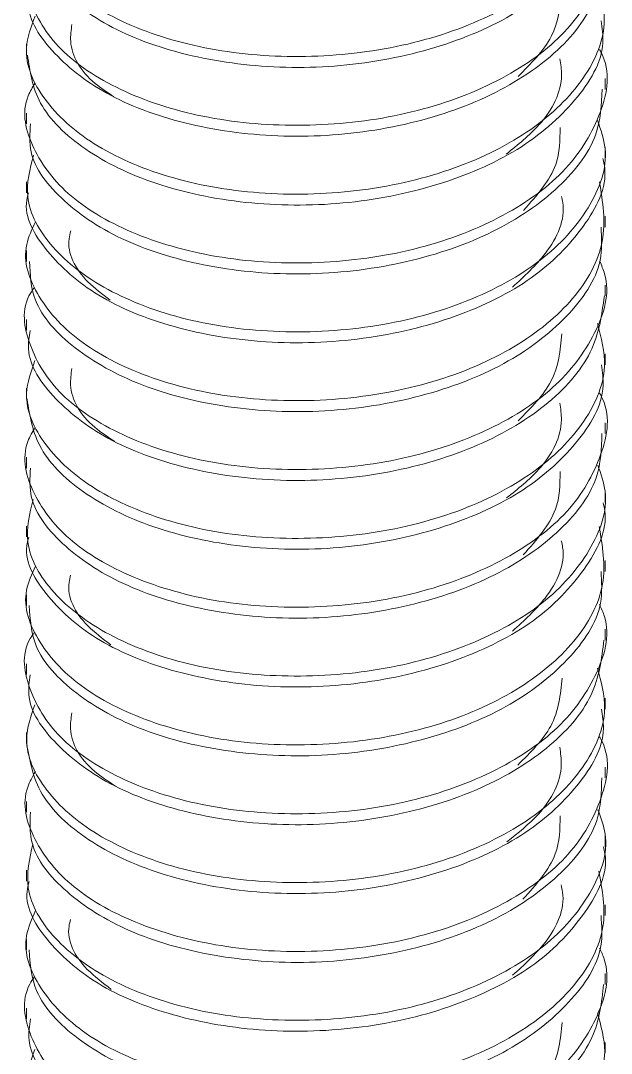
# Model space of a CAD drawing. Extents: x -976302 to -776254, y 5665 to 231437.
# Drawn here: x -788563.9 to -788502.2, y 78785.1 to 78893 of the extents above; entities that cross this region are included whole.
import ezdxf

# ---------------------------------------------------------------- set-up
doc = ezdxf.new("R2010")
doc.units = 0
doc.header["$LTSCALE"] = 1000
doc.header["$MEASUREMENT"] = 0

msp = doc.modelspace()

# ---------------------------------------------------------------- linework, layer by layer
at = {"linetype": 'Continuous', "lineweight": 15}
for p, q in [((-788563.25, 78890.54), (-788563.25, 78889.39)), ((-788563.25, 78890.54), (-788563.25, 78889.39)), ((-788502.86, 78885.8), (-788502.86, 78886.94)), ((-788502.86, 78885.8), (-788502.86, 78886.94)), ((-788563.25, 78883.34), (-788563.25, 78882.21)), ((-788563.25, 78883.34), (-788563.25, 78882.21)), ((-788502.86, 78878.61), (-788502.86, 78879.75)), ((-788502.86, 78878.61), (-788502.86, 78879.75)), ((-788563.25, 78876.15), (-788563.25, 78875.01)), ((-788563.25, 78876.15), (-788563.25, 78875.01)), ((-788502.86, 78871.42), (-788502.86, 78872.56)), ((-788502.86, 78871.42), (-788502.86, 78872.56)), ((-788563.25, 78868.97), (-788563.25, 78867.82)), ((-788563.25, 78868.97), (-788563.25, 78867.82)), ((-788502.86, 78864.23), (-788502.86, 78865.37)), ((-788502.86, 78864.23), (-788502.86, 78865.37)), ((-788563.25, 78861.77), (-788563.25, 78860.64)), ((-788563.25, 78861.77), (-788563.25, 78860.64)), ((-788502.86, 78857.04), (-788502.86, 78858.18)), ((-788502.86, 78857.04), (-788502.86, 78858.18)), ((-788563.25, 78854.59), (-788563.25, 78853.44)), ((-788563.25, 78854.59), (-788563.25, 78853.44)), ((-788502.86, 78849.85), (-788502.86, 78850.99)), ((-788502.86, 78849.85), (-788502.86, 78850.99)), ((-788563.25, 78847.39), (-788563.25, 78846.25)), ((-788563.25, 78847.39), (-788563.25, 78846.25)), ((-788502.86, 78842.65), (-788502.86, 78843.8)), ((-788502.86, 78842.65), (-788502.86, 78843.8)), ((-788563.25, 78840.2), (-788563.25, 78839.06)), ((-788563.25, 78840.2), (-788563.25, 78839.06)), ((-788502.86, 78835.47), (-788502.86, 78836.6)), ((-788502.86, 78835.47), (-788502.86, 78836.6)), ((-788563.25, 78833.01), (-788563.25, 78831.87)), ((-788563.25, 78833.01), (-788563.25, 78831.87)), ((-788502.86, 78828.27), (-788502.86, 78829.42)), ((-788502.86, 78828.27), (-788502.86, 78829.42)), ((-788563.25, 78825.82), (-788563.25, 78824.68)), ((-788563.25, 78825.82), (-788563.25, 78824.68)), ((-788502.86, 78821.09), (-788502.86, 78822.22)), ((-788502.86, 78821.09), (-788502.86, 78822.22)), ((-788563.25, 78818.63), (-788563.25, 78817.48)), ((-788563.25, 78818.63), (-788563.25, 78817.48)), ((-788502.86, 78813.89), (-788502.86, 78815.03)), ((-788502.86, 78813.89), (-788502.86, 78815.03)), ((-788563.25, 78811.44), (-788563.25, 78810.3)), ((-788563.25, 78811.44), (-788563.25, 78810.3)), ((-788502.86, 78806.7), (-788502.86, 78807.85)), ((-788502.86, 78806.7), (-788502.86, 78807.85)), ((-788563.25, 78804.25), (-788563.25, 78803.11)), ((-788563.25, 78804.25), (-788563.25, 78803.11)), ((-788502.86, 78799.51), (-788502.86, 78800.65)), ((-788502.86, 78799.51), (-788502.86, 78800.65)), ((-788563.25, 78797.06), (-788563.25, 78795.92)), ((-788563.25, 78797.06), (-788563.25, 78795.92)), ((-788502.86, 78792.32), (-788502.86, 78793.46)), ((-788502.86, 78792.32), (-788502.86, 78793.46)), ((-788563.25, 78789.86), (-788563.25, 78788.73)), ((-788563.25, 78789.86), (-788563.25, 78788.73)), ((-788502.86, 78785.13), (-788502.86, 78786.27)), ((-788502.86, 78785.13), (-788502.86, 78786.27))]:
    msp.add_line(p, q, dxfattribs=at)
for points, knots in [([(-788562.29, 78907.95), (-788562.66, 78907.21), (-788563.91, 78904.7), (-788562.42, 78900.14), (-788557.99, 78895.21), (-788550.56, 78891.42), (-788541.19, 78889.26), (-788530.9, 78889.09), (-788520.84, 78890.85), (-788512.2, 78894.53), (-788505.8, 78899.63), (-788502.88, 78905.65), (-788502.22, 78910.05), (-788503.42, 78912.03), (-788503.43, 78912.05)], [0, 0, 0, 0, 0.040587, 0.136431, 0.232251, 0.328087, 0.423909, 0.519727, 0.615564, 0.711384, 0.807233, 0.903049, 0.99888, 1, 1, 1, 1]), ([(-788562.29, 78907.95), (-788562.66, 78907.21), (-788563.91, 78904.7), (-788562.42, 78900.14), (-788557.99, 78895.21), (-788550.56, 78891.42), (-788541.19, 78889.26), (-788530.9, 78889.09), (-788520.84, 78890.85), (-788512.2, 78894.53), (-788505.8, 78899.63), (-788502.88, 78905.65), (-788502.22, 78910.05), (-788503.42, 78912.03), (-788503.43, 78912.05)], [0, 0, 0, 0, 0.040587, 0.136431, 0.232251, 0.328087, 0.423909, 0.519727, 0.615564, 0.711384, 0.807233, 0.903049, 0.99888, 1, 1, 1, 1]), ([(-788503.28, 78907.38), (-788503.23, 78906.16), (-788503.09, 78902.84), (-788506.68, 78897.72), (-788513.25, 78892.75), (-788522.21, 78889.39), (-788532.35, 78887.82), (-788542.58, 78888.35), (-788551.76, 78890.71), (-788558.71, 78894.71), (-788562.79, 78899.32), (-788562.87, 78902.47), (-788562.9, 78903.79)], [0, 0, 0, 0, 0.062822, 0.170299, 0.277776, 0.385265, 0.492734, 0.600235, 0.707708, 0.815202, 0.922675, 1, 1, 1, 1]), ([(-788503.28, 78907.38), (-788503.23, 78906.16), (-788503.09, 78902.84), (-788506.68, 78897.72), (-788513.25, 78892.75), (-788522.21, 78889.39), (-788532.35, 78887.82), (-788542.58, 78888.35), (-788551.76, 78890.71), (-788558.71, 78894.71), (-788562.79, 78899.32), (-788562.87, 78902.47), (-788562.9, 78903.79)], [0, 0, 0, 0, 0.062822, 0.170299, 0.277776, 0.385265, 0.492734, 0.600235, 0.707708, 0.815202, 0.922675, 1, 1, 1, 1]), ([(-788562.52, 78901), (-788562.6, 78900.89), (-788563.87, 78899.07), (-788563.23, 78895.1), (-788560.2, 78889.86), (-788553.76, 78885.56), (-788545.07, 78882.69), (-788535, 78881.74), (-788524.71, 78882.72), (-788515.38, 78885.69), (-788507.98, 78890.29), (-788503.68, 78896), (-788502.19, 78900.81), (-788503.24, 78903.31), (-788503.44, 78903.79)], [0, 0, 0, 0, 0.006608, 0.103627, 0.200645, 0.297657, 0.394688, 0.491696, 0.58873, 0.685741, 0.782765, 0.879779, 0.976788, 1, 1, 1, 1]), ([(-788562.52, 78901), (-788562.6, 78900.89), (-788563.87, 78899.07), (-788563.23, 78895.1), (-788560.2, 78889.86), (-788553.76, 78885.56), (-788545.07, 78882.69), (-788535, 78881.74), (-788524.71, 78882.72), (-788515.38, 78885.69), (-788507.98, 78890.29), (-788503.68, 78896), (-788502.19, 78900.81), (-788503.24, 78903.31), (-788503.44, 78903.79)], [0, 0, 0, 0, 0.006608, 0.103627, 0.200645, 0.297657, 0.394688, 0.491696, 0.58873, 0.685741, 0.782765, 0.879779, 0.976788, 1, 1, 1, 1]), ([(-788502.9, 78900.18), (-788503.2, 78898.14), (-788503.82, 78894.02), (-788508.94, 78888.4), (-788516.57, 78884.03), (-788526.13, 78881.35), (-788536.45, 78880.59), (-788546.38, 78881.89), (-788554.87, 78884.91), (-788560.65, 78889.44), (-788563.41, 78893.57), (-788562.98, 78895.99), (-788562.87, 78896.58)], [0, 0, 0, 0, 0.105245, 0.212739, 0.320257, 0.427749, 0.535245, 0.642752, 0.750246, 0.85777, 0.96526, 1, 1, 1, 1]), ([(-788502.9, 78900.18), (-788503.2, 78898.14), (-788503.82, 78894.02), (-788508.94, 78888.4), (-788516.57, 78884.03), (-788526.13, 78881.35), (-788536.45, 78880.59), (-788546.38, 78881.89), (-788554.87, 78884.91), (-788560.65, 78889.44), (-788563.41, 78893.57), (-788562.98, 78895.99), (-788562.87, 78896.58)], [0, 0, 0, 0, 0.105245, 0.212739, 0.320257, 0.427749, 0.535245, 0.642752, 0.750246, 0.85777, 0.96526, 1, 1, 1, 1]), ([(-788562.34, 78893.45), (-788562.76, 78892.36), (-788563.85, 78889.47), (-788561.75, 78884.64), (-788556.64, 78879.93), (-788548.72, 78876.42), (-788539.06, 78874.68), (-788528.72, 78874.91), (-788518.88, 78877.1), (-788510.61, 78881.13), (-788504.98, 78886.44), (-788502.35, 78892.17), (-788503.26, 78895.8), (-788503.64, 78897.36)], [0, 0, 0, 0, 0.058813, 0.155307, 0.251779, 0.348276, 0.444744, 0.54122, 0.637701, 0.734173, 0.830667, 0.927135, 1, 1, 1, 1]), ([(-788562.34, 78893.45), (-788562.76, 78892.36), (-788563.85, 78889.47), (-788561.75, 78884.64), (-788556.64, 78879.93), (-788548.72, 78876.42), (-788539.06, 78874.68), (-788528.72, 78874.91), (-788518.88, 78877.1), (-788510.61, 78881.13), (-788504.98, 78886.44), (-788502.35, 78892.17), (-788503.26, 78895.8), (-788503.64, 78897.36)], [0, 0, 0, 0, 0.058813, 0.155307, 0.251779, 0.348276, 0.444744, 0.54122, 0.637701, 0.734173, 0.830667, 0.927135, 1, 1, 1, 1]), ([(-788507.38, 78896.22), (-788507.53, 78894.55), (-788507.82, 78891.28), (-788510.6, 78888.5), (-788511.95, 78887.14)], [0, 0, 0, 0, 0.512782, 1, 1, 1, 1]), ([(-788507.38, 78896.22), (-788507.53, 78894.55), (-788507.82, 78891.28), (-788510.6, 78888.5), (-788511.95, 78887.14)], [0, 0, 0, 0, 0.512782, 1, 1, 1, 1]), ([(-788503.26, 78892.98), (-788503.16, 78892.21), (-788502.77, 78889.34), (-788505.67, 78884.53), (-788511.61, 78879.29), (-788520.19, 78875.57), (-788530.17, 78873.6), (-788540.48, 78873.69), (-788549.97, 78875.69), (-788557.48, 78879.36), (-788562.39, 78884.17), (-788562.89, 78887.7), (-788563.14, 78889.4)], [0, 0, 0, 0, 0.040085, 0.147584, 0.255072, 0.362586, 0.47007, 0.57758, 0.685068, 0.792565, 0.900061, 1, 1, 1, 1]), ([(-788503.26, 78892.98), (-788503.16, 78892.21), (-788502.77, 78889.34), (-788505.67, 78884.53), (-788511.61, 78879.29), (-788520.19, 78875.57), (-788530.17, 78873.6), (-788540.48, 78873.69), (-788549.97, 78875.69), (-788557.48, 78879.36), (-788562.39, 78884.17), (-788562.89, 78887.7), (-788563.14, 78889.4)], [0, 0, 0, 0, 0.040085, 0.147584, 0.255072, 0.362586, 0.47007, 0.57758, 0.685068, 0.792565, 0.900061, 1, 1, 1, 1]), ([(-788554.12, 78885.05), (-788554.8, 78885.5), (-788557.28, 78887.11), (-788558.88, 78889.89), (-788558.58, 78892.01), (-788558.5, 78892.6)], [0, 0, 0, 0, 0.214808, 0.781857, 1, 1, 1, 1]), ([(-788554.12, 78885.05), (-788554.8, 78885.5), (-788557.28, 78887.11), (-788558.88, 78889.89), (-788558.58, 78892.01), (-788558.5, 78892.6)], [0, 0, 0, 0, 0.214808, 0.781857, 1, 1, 1, 1]), ([(-788562.34, 78886.49), (-788562.61, 78886.04), (-788563.91, 78883.85), (-788562.87, 78879.56), (-788559.08, 78874.47), (-788552.09, 78870.44), (-788543.02, 78867.94), (-788532.81, 78867.41), (-788522.62, 78868.8), (-788513.64, 78872.16), (-788506.76, 78877.03), (-788503.18, 78882.92), (-788502.17, 78887.51), (-788503.32, 78889.73), (-788503.44, 78889.96)], [0, 0, 0, 0, 0.024925, 0.121322, 0.217704, 0.31409, 0.41048, 0.506856, 0.60326, 0.699639, 0.796043, 0.89242, 0.988803, 1, 1, 1, 1]), ([(-788562.34, 78886.49), (-788562.61, 78886.04), (-788563.91, 78883.85), (-788562.87, 78879.56), (-788559.08, 78874.47), (-788552.09, 78870.44), (-788543.02, 78867.94), (-788532.81, 78867.41), (-788522.62, 78868.8), (-788513.64, 78872.16), (-788506.76, 78877.03), (-788503.18, 78882.92), (-788502.17, 78887.51), (-788503.32, 78889.73), (-788503.44, 78889.96)], [0, 0, 0, 0, 0.024925, 0.121322, 0.217704, 0.31409, 0.41048, 0.506856, 0.60326, 0.699639, 0.796043, 0.89242, 0.988803, 1, 1, 1, 1]), ([(-788507.58, 78889.01), (-788507.49, 78888.44), (-788507.13, 78886.09), (-788508.97, 78882.45), (-788511.96, 78880.03), (-788513.18, 78879.05)], [0, 0, 0, 0, 0.15762, 0.658034, 1, 1, 1, 1]), ([(-788507.58, 78889.01), (-788507.49, 78888.44), (-788507.13, 78886.09), (-788508.97, 78882.45), (-788511.96, 78880.03), (-788513.18, 78879.05)], [0, 0, 0, 0, 0.15762, 0.658034, 1, 1, 1, 1]), ([(-788503.17, 78885.82), (-788503.24, 78884.21), (-788503.41, 78880.51), (-788507.68, 78875.13), (-788514.76, 78870.43), (-788524.02, 78867.38), (-788534.27, 78866.19), (-788544.38, 78867.08), (-788553.25, 78869.75), (-788559.68, 78874.01), (-788563.09, 78878.42), (-788562.89, 78881.23), (-788562.82, 78882.21)], [0, 0, 0, 0, 0.082677, 0.190152, 0.29764, 0.405121, 0.512593, 0.62009, 0.727566, 0.835071, 0.942542, 1, 1, 1, 1]), ([(-788503.17, 78885.82), (-788503.24, 78884.21), (-788503.41, 78880.51), (-788507.68, 78875.13), (-788514.76, 78870.43), (-788524.02, 78867.38), (-788534.27, 78866.19), (-788544.38, 78867.08), (-788553.25, 78869.75), (-788559.68, 78874.01), (-788563.09, 78878.42), (-788562.89, 78881.23), (-788562.82, 78882.21)], [0, 0, 0, 0, 0.082677, 0.190152, 0.29764, 0.405121, 0.512593, 0.62009, 0.727566, 0.835071, 0.942542, 1, 1, 1, 1]), ([(-788562.52, 78878.93), (-788562.89, 78877.49), (-788563.72, 78874.24), (-788560.93, 78869.18), (-788555.17, 78864.69), (-788546.8, 78861.51), (-788536.9, 78860.19), (-788526.57, 78860.82), (-788516.98, 78863.43), (-788509.16, 78867.77), (-788504.21, 78873.31), (-788502.26, 78878.56), (-788503.31, 78881.59), (-788503.65, 78882.57)], [0, 0, 0, 0, 0.077085, 0.174436, 0.271773, 0.369139, 0.466473, 0.563826, 0.661166, 0.758508, 0.855858, 0.953192, 1, 1, 1, 1]), ([(-788562.52, 78878.93), (-788562.89, 78877.49), (-788563.72, 78874.24), (-788560.93, 78869.18), (-788555.17, 78864.69), (-788546.8, 78861.51), (-788536.9, 78860.19), (-788526.57, 78860.82), (-788516.98, 78863.43), (-788509.16, 78867.77), (-788504.21, 78873.31), (-788502.26, 78878.56), (-788503.31, 78881.59), (-788503.65, 78882.57)], [0, 0, 0, 0, 0.077085, 0.174436, 0.271773, 0.369139, 0.466473, 0.563826, 0.661166, 0.758508, 0.855858, 0.953192, 1, 1, 1, 1]), ([(-788507.56, 78881.84), (-788507.57, 78880.53), (-788507.59, 78877.45), (-788509.99, 78874.73), (-788511.37, 78873.17)], [0, 0, 0, 0, 0.426613, 1, 1, 1, 1]), ([(-788507.56, 78881.84), (-788507.57, 78880.53), (-788507.59, 78877.45), (-788509.99, 78874.73), (-788511.37, 78873.17)], [0, 0, 0, 0, 0.426613, 1, 1, 1, 1]), ([(-788503.09, 78878.59), (-788503.02, 78878.26), (-788502.49, 78875.85), (-788504.82, 78871.38), (-788510.08, 78865.9), (-788518.25, 78861.83), (-788528, 78859.48), (-788538.35, 78859.12), (-788548.08, 78860.74), (-788556.19, 78864.08), (-788561.37, 78868.8), (-788563.65, 78872.68), (-788563.11, 78874.75), (-788563.04, 78875)], [0, 0, 0, 0, 0.017411, 0.124938, 0.232445, 0.339984, 0.447486, 0.555003, 0.662517, 0.770026, 0.877552, 0.985056, 1, 1, 1, 1]), ([(-788503.09, 78878.59), (-788503.02, 78878.26), (-788502.49, 78875.85), (-788504.82, 78871.38), (-788510.08, 78865.9), (-788518.25, 78861.83), (-788528, 78859.48), (-788538.35, 78859.12), (-788548.08, 78860.74), (-788556.19, 78864.08), (-788561.37, 78868.8), (-788563.65, 78872.68), (-788563.11, 78874.75), (-788563.04, 78875)], [0, 0, 0, 0, 0.017411, 0.124938, 0.232445, 0.339984, 0.447486, 0.555003, 0.662517, 0.770026, 0.877552, 0.985056, 1, 1, 1, 1]), ([(-788562.29, 78871.98), (-788562.67, 78871.19), (-788563.9, 78868.64), (-788562.34, 78864.04), (-788557.83, 78859.14), (-788550.33, 78855.38), (-788540.93, 78853.28), (-788530.63, 78853.16), (-788520.6, 78854.97), (-788511.97, 78858.7), (-788505.78, 78863.81), (-788502.44, 78869.91), (-788503.11, 78874.07), (-788503.44, 78876.14)], [0, 0, 0, 0, 0.042821, 0.138628, 0.234409, 0.330207, 0.42599, 0.521771, 0.617568, 0.71335, 0.80916, 0.904937, 1, 1, 1, 1]), ([(-788562.29, 78871.98), (-788562.67, 78871.19), (-788563.9, 78868.64), (-788562.34, 78864.04), (-788557.83, 78859.14), (-788550.33, 78855.38), (-788540.93, 78853.28), (-788530.63, 78853.16), (-788520.6, 78854.97), (-788511.97, 78858.7), (-788505.78, 78863.81), (-788502.44, 78869.91), (-788503.11, 78874.07), (-788503.44, 78876.14)], [0, 0, 0, 0, 0.042821, 0.138628, 0.234409, 0.330207, 0.42599, 0.521771, 0.617568, 0.71335, 0.80916, 0.904937, 1, 1, 1, 1]), ([(-788507.42, 78874.63), (-788507.37, 78874.41), (-788506.91, 78872.43), (-788508.44, 78868.93), (-788511.3, 78866.28), (-788512.54, 78865.14)], [0, 0, 0, 0, 0.063328, 0.593904, 1, 1, 1, 1]), ([(-788507.42, 78874.63), (-788507.37, 78874.41), (-788506.91, 78872.43), (-788508.44, 78868.93), (-788511.3, 78866.28), (-788512.54, 78865.14)], [0, 0, 0, 0, 0.063328, 0.593904, 1, 1, 1, 1]), ([(-788503.29, 78871.43), (-788503.22, 78870.26), (-788503.05, 78867), (-788506.54, 78861.91), (-788513.04, 78856.91), (-788521.95, 78853.5), (-788532.08, 78851.89), (-788542.32, 78852.35), (-788551.54, 78854.67), (-788558.57, 78858.63), (-788562.74, 78863.27), (-788562.87, 78866.47), (-788562.92, 78867.84)], [0, 0, 0, 0, 0.059971, 0.16745, 0.274927, 0.382418, 0.489888, 0.59739, 0.704863, 0.812357, 0.919831, 1, 1, 1, 1]), ([(-788503.29, 78871.43), (-788503.22, 78870.26), (-788503.05, 78867), (-788506.54, 78861.91), (-788513.04, 78856.91), (-788521.95, 78853.5), (-788532.08, 78851.89), (-788542.32, 78852.35), (-788551.54, 78854.67), (-788558.57, 78858.63), (-788562.74, 78863.27), (-788562.87, 78866.47), (-788562.92, 78867.84)], [0, 0, 0, 0, 0.059971, 0.16745, 0.274927, 0.382418, 0.489888, 0.59739, 0.704863, 0.812357, 0.919831, 1, 1, 1, 1]), ([(-788554.51, 78863.81), (-788555.33, 78864.42), (-788557.79, 78866.27), (-788559.14, 78868.97), (-788558.7, 78870.76), (-788558.63, 78871.03)], [0, 0, 0, 0, 0.2970674, 0.8938872, 1, 1, 1, 1]), ([(-788554.51, 78863.81), (-788555.33, 78864.42), (-788557.79, 78866.27), (-788559.14, 78868.97), (-788558.7, 78870.76), (-788558.63, 78871.03)], [0, 0, 0, 0, 0.2970674, 0.8938872, 1, 1, 1, 1]), ([(-788562.49, 78865.03), (-788562.6, 78864.87), (-788563.88, 78863.01), (-788563.19, 78859), (-788560.07, 78853.77), (-788553.55, 78849.51), (-788544.81, 78846.68), (-788534.72, 78845.79), (-788524.44, 78846.82), (-788515.16, 78849.84), (-788507.82, 78854.47), (-788503.61, 78860.21), (-788502.18, 78864.98), (-788503.24, 78867.44), (-788503.43, 78867.88)], [0, 0, 0, 0, 0.00893, 0.105914, 0.202896, 0.299872, 0.396867, 0.493839, 0.590838, 0.687813, 0.784803, 0.881781, 0.978754, 1, 1, 1, 1]), ([(-788562.49, 78865.03), (-788562.6, 78864.87), (-788563.88, 78863.01), (-788563.19, 78859), (-788560.07, 78853.77), (-788553.55, 78849.51), (-788544.81, 78846.68), (-788534.72, 78845.79), (-788524.44, 78846.82), (-788515.16, 78849.84), (-788507.82, 78854.47), (-788503.61, 78860.21), (-788502.18, 78864.98), (-788503.24, 78867.44), (-788503.43, 78867.88)], [0, 0, 0, 0, 0.00893, 0.105914, 0.202896, 0.299872, 0.396867, 0.493839, 0.590838, 0.687813, 0.784803, 0.881781, 0.978754, 1, 1, 1, 1]), ([(-788502.94, 78864.23), (-788503.21, 78862.25), (-788503.77, 78858.17), (-788508.78, 78852.58), (-788516.34, 78848.17), (-788525.86, 78845.44), (-788536.18, 78844.63), (-788546.14, 78845.87), (-788554.67, 78848.85), (-788560.54, 78853.35), (-788563.37, 78857.52), (-788562.96, 78859.99), (-788562.86, 78860.62)], [0, 0, 0, 0, 0.102425, 0.209916, 0.317429, 0.424919, 0.53241, 0.639915, 0.747406, 0.854927, 0.962414, 1, 1, 1, 1]), ([(-788502.94, 78864.23), (-788503.21, 78862.25), (-788503.77, 78858.17), (-788508.78, 78852.58), (-788516.34, 78848.17), (-788525.86, 78845.44), (-788536.18, 78844.63), (-788546.14, 78845.87), (-788554.67, 78848.85), (-788560.54, 78853.35), (-788563.37, 78857.52), (-788562.96, 78859.99), (-788562.86, 78860.62)], [0, 0, 0, 0, 0.102425, 0.209916, 0.317429, 0.424919, 0.53241, 0.639915, 0.747406, 0.854927, 0.962414, 1, 1, 1, 1]), ([(-788562.36, 78857.48), (-788562.77, 78856.34), (-788563.83, 78853.41), (-788561.66, 78848.55), (-788556.46, 78843.86), (-788548.48, 78840.4), (-788538.79, 78838.71), (-788528.45, 78838.99), (-788518.64, 78841.23), (-788510.42, 78845.3), (-788504.88, 78850.64), (-788502.34, 78856.31), (-788503.27, 78859.87), (-788503.66, 78861.36)], [0, 0, 0, 0, 0.061107, 0.157704, 0.254279, 0.350881, 0.447453, 0.544035, 0.640618, 0.737195, 0.833791, 0.930364, 1, 1, 1, 1]), ([(-788562.36, 78857.48), (-788562.77, 78856.34), (-788563.83, 78853.41), (-788561.66, 78848.55), (-788556.46, 78843.86), (-788548.48, 78840.4), (-788538.79, 78838.71), (-788528.45, 78838.99), (-788518.64, 78841.23), (-788510.42, 78845.3), (-788504.88, 78850.64), (-788502.34, 78856.31), (-788503.27, 78859.87), (-788503.66, 78861.36)], [0, 0, 0, 0, 0.061107, 0.157704, 0.254279, 0.350881, 0.447453, 0.544035, 0.640618, 0.737195, 0.833791, 0.930364, 1, 1, 1, 1]), ([(-788507.37, 78860.27), (-788507.53, 78858.57), (-788507.83, 78855.31), (-788510.61, 78852.53), (-788511.95, 78851.19)], [0, 0, 0, 0, 0.5190667, 1, 1, 1, 1]), ([(-788507.37, 78860.27), (-788507.53, 78858.57), (-788507.83, 78855.31), (-788510.61, 78852.53), (-788511.95, 78851.19)], [0, 0, 0, 0, 0.5190667, 1, 1, 1, 1]), ([(-788503.25, 78857.03), (-788503.14, 78856.31), (-788502.74, 78853.5), (-788505.56, 78848.73), (-788511.41, 78843.46), (-788519.95, 78839.7), (-788529.9, 78837.68), (-788540.22, 78837.71), (-788549.74, 78839.66), (-788557.31, 78843.29), (-788562.34, 78848.12), (-788562.9, 78851.7), (-788563.18, 78853.45)], [0, 0, 0, 0, 0.037236, 0.144739, 0.252229, 0.359749, 0.467235, 0.574747, 0.682238, 0.789737, 0.897237, 1, 1, 1, 1]), ([(-788503.25, 78857.03), (-788503.14, 78856.31), (-788502.74, 78853.5), (-788505.56, 78848.73), (-788511.41, 78843.46), (-788519.95, 78839.7), (-788529.9, 78837.68), (-788540.22, 78837.71), (-788549.74, 78839.66), (-788557.31, 78843.29), (-788562.34, 78848.12), (-788562.9, 78851.7), (-788563.18, 78853.45)], [0, 0, 0, 0, 0.037236, 0.144739, 0.252229, 0.359749, 0.467235, 0.574747, 0.682238, 0.789737, 0.897237, 1, 1, 1, 1]), ([(-788554.02, 78849.04), (-788554.76, 78849.51), (-788557.28, 78851.16), (-788558.89, 78853.97), (-788558.59, 78856.08), (-788558.5, 78856.65)], [0, 0, 0, 0, 0.228579, 0.790113, 1, 1, 1, 1]), ([(-788554.02, 78849.04), (-788554.76, 78849.51), (-788557.28, 78851.16), (-788558.89, 78853.97), (-788558.59, 78856.08), (-788558.5, 78856.65)], [0, 0, 0, 0, 0.228579, 0.790113, 1, 1, 1, 1]), ([(-788562.33, 78850.52), (-788562.62, 78850.03), (-788563.91, 78847.8), (-788562.81, 78843.46), (-788558.93, 78838.4), (-788551.88, 78834.4), (-788542.76, 78831.94), (-788532.54, 78831.46), (-788522.37, 78832.91), (-788513.43, 78836.32), (-788506.62, 78841.22), (-788503.13, 78847.13), (-788502.17, 78851.7), (-788503.33, 78853.88), (-788503.44, 78854.08)], [0, 0, 0, 0, 0.027192, 0.123508, 0.219806, 0.316112, 0.412417, 0.508711, 0.605031, 0.701329, 0.797651, 0.893945, 0.990247, 1, 1, 1, 1]), ([(-788562.33, 78850.52), (-788562.62, 78850.03), (-788563.91, 78847.8), (-788562.81, 78843.46), (-788558.93, 78838.4), (-788551.88, 78834.4), (-788542.76, 78831.94), (-788532.54, 78831.46), (-788522.37, 78832.91), (-788513.43, 78836.32), (-788506.62, 78841.22), (-788503.13, 78847.13), (-788502.17, 78851.7), (-788503.33, 78853.88), (-788503.44, 78854.08)], [0, 0, 0, 0, 0.027192, 0.123508, 0.219806, 0.316112, 0.412417, 0.508711, 0.605031, 0.701329, 0.797651, 0.893945, 0.990247, 1, 1, 1, 1]), ([(-788507.59, 78853.05), (-788507.5, 78852.47), (-788507.15, 78850.09), (-788508.98, 78846.47), (-788511.95, 78844.09), (-788513.14, 78843.14)], [0, 0, 0, 0, 0.163808, 0.666455, 1, 1, 1, 1]), ([(-788507.59, 78853.05), (-788507.5, 78852.47), (-788507.15, 78850.09), (-788508.98, 78846.47), (-788511.95, 78844.09), (-788513.14, 78843.14)], [0, 0, 0, 0, 0.163808, 0.666455, 1, 1, 1, 1]), ([(-788503.19, 78849.86), (-788503.24, 78848.31), (-788503.36, 78844.66), (-788507.53, 78839.32), (-788514.54, 78834.58), (-788523.76, 78831.49), (-788533.99, 78830.24), (-788544.13, 78831.08), (-788553.05, 78833.71), (-788559.55, 78837.93), (-788563.05, 78842.37), (-788562.89, 78845.23), (-788562.83, 78846.26)], [0, 0, 0, 0, 0.079835, 0.18731, 0.294795, 0.402276, 0.509747, 0.617244, 0.724718, 0.832222, 0.939691, 1, 1, 1, 1]), ([(-788503.19, 78849.86), (-788503.24, 78848.31), (-788503.36, 78844.66), (-788507.53, 78839.32), (-788514.54, 78834.58), (-788523.76, 78831.49), (-788533.99, 78830.24), (-788544.13, 78831.08), (-788553.05, 78833.71), (-788559.55, 78837.93), (-788563.05, 78842.37), (-788562.89, 78845.23), (-788562.83, 78846.26)], [0, 0, 0, 0, 0.079835, 0.18731, 0.294795, 0.402276, 0.509747, 0.617244, 0.724718, 0.832222, 0.939691, 1, 1, 1, 1]), ([(-788562.55, 78842.96), (-788562.91, 78841.48), (-788563.7, 78838.18), (-788560.82, 78833.09), (-788554.97, 78828.64), (-788546.55, 78825.49), (-788536.63, 78824.23), (-788526.3, 78824.91), (-788516.74, 78827.57), (-788508.98, 78831.95), (-788504.13, 78837.51), (-788502.25, 78842.71), (-788503.3, 78845.66), (-788503.63, 78846.57)], [0, 0, 0, 0, 0.079371, 0.176836, 0.274287, 0.371767, 0.469215, 0.566684, 0.664138, 0.761596, 0.859059, 0.956507, 1, 1, 1, 1]), ([(-788562.55, 78842.96), (-788562.91, 78841.48), (-788563.7, 78838.18), (-788560.82, 78833.09), (-788554.97, 78828.64), (-788546.55, 78825.49), (-788536.63, 78824.23), (-788526.3, 78824.91), (-788516.74, 78827.57), (-788508.98, 78831.95), (-788504.13, 78837.51), (-788502.25, 78842.71), (-788503.3, 78845.66), (-788503.63, 78846.57)], [0, 0, 0, 0, 0.079371, 0.176836, 0.274287, 0.371767, 0.469215, 0.566684, 0.664138, 0.761596, 0.859059, 0.956507, 1, 1, 1, 1]), ([(-788507.55, 78845.89), (-788507.57, 78844.55), (-788507.6, 78841.47), (-788510.02, 78838.74), (-788511.4, 78837.2)], [0, 0, 0, 0, 0.431993, 1, 1, 1, 1]), ([(-788507.55, 78845.89), (-788507.57, 78844.55), (-788507.6, 78841.47), (-788510.02, 78838.74), (-788511.4, 78837.2)], [0, 0, 0, 0, 0.431993, 1, 1, 1, 1]), ([(-788503.06, 78842.64), (-788503, 78842.36), (-788502.46, 78840.01), (-788504.73, 78835.58), (-788509.89, 78830.08), (-788518.01, 78825.97), (-788527.73, 78823.56), (-788538.08, 78823.14), (-788547.84, 78824.72), (-788556.01, 78828.01), (-788561.27, 78832.71), (-788563.61, 78836.63), (-788563.09, 78838.74), (-788563.01, 78839.05)], [0, 0, 0, 0, 0.014578, 0.122106, 0.229614, 0.337151, 0.444654, 0.55217, 0.659684, 0.767193, 0.874721, 0.982225, 1, 1, 1, 1]), ([(-788503.06, 78842.64), (-788503, 78842.36), (-788502.46, 78840.01), (-788504.73, 78835.58), (-788509.89, 78830.08), (-788518.01, 78825.97), (-788527.73, 78823.56), (-788538.08, 78823.14), (-788547.84, 78824.72), (-788556.01, 78828.01), (-788561.27, 78832.71), (-788563.61, 78836.63), (-788563.09, 78838.74), (-788563.01, 78839.05)], [0, 0, 0, 0, 0.014578, 0.122106, 0.229614, 0.337151, 0.444654, 0.55217, 0.659684, 0.767193, 0.874721, 0.982225, 1, 1, 1, 1]), ([(-788562.29, 78836.01), (-788562.68, 78835.18), (-788563.9, 78832.58), (-788562.26, 78827.95), (-788557.66, 78823.07), (-788550.1, 78819.35), (-788540.66, 78817.3), (-788530.35, 78817.23), (-788520.35, 78819.09), (-788511.77, 78822.87), (-788505.66, 78828), (-788502.43, 78834.05), (-788503.14, 78838.14), (-788503.48, 78840.14)], [0, 0, 0, 0, 0.045113, 0.141014, 0.23689, 0.332785, 0.428662, 0.524539, 0.62043, 0.716307, 0.812212, 0.908085, 1, 1, 1, 1]), ([(-788562.29, 78836.01), (-788562.68, 78835.18), (-788563.9, 78832.58), (-788562.26, 78827.95), (-788557.66, 78823.07), (-788550.1, 78819.35), (-788540.66, 78817.3), (-788530.35, 78817.23), (-788520.35, 78819.09), (-788511.77, 78822.87), (-788505.66, 78828), (-788502.43, 78834.05), (-788503.14, 78838.14), (-788503.48, 78840.14)], [0, 0, 0, 0, 0.045113, 0.141014, 0.23689, 0.332785, 0.428662, 0.524539, 0.62043, 0.716307, 0.812212, 0.908085, 1, 1, 1, 1]), ([(-788507.43, 78838.67), (-788507.38, 78838.44), (-788506.92, 78836.43), (-788508.46, 78832.94), (-788511.31, 78830.33), (-788512.53, 78829.21)], [0, 0, 0, 0, 0.0692573, 0.6011851, 1, 1, 1, 1]), ([(-788507.43, 78838.67), (-788507.38, 78838.44), (-788506.92, 78836.43), (-788508.46, 78832.94), (-788511.31, 78830.33), (-788512.53, 78829.21)], [0, 0, 0, 0, 0.0692573, 0.6011851, 1, 1, 1, 1]), ([(-788503.29, 78835.47), (-788503.22, 78834.36), (-788503.01, 78831.15), (-788506.41, 78826.11), (-788512.83, 78821.07), (-788521.7, 78817.62), (-788531.81, 78815.95), (-788542.06, 78816.36), (-788551.32, 78818.63), (-788558.42, 78822.55), (-788562.69, 78827.22), (-788562.87, 78830.47), (-788562.95, 78831.89)], [0, 0, 0, 0, 0.057119, 0.1646, 0.272077, 0.379571, 0.487042, 0.594545, 0.702019, 0.809513, 0.916989, 1, 1, 1, 1]), ([(-788503.29, 78835.47), (-788503.22, 78834.36), (-788503.01, 78831.15), (-788506.41, 78826.11), (-788512.83, 78821.07), (-788521.7, 78817.62), (-788531.81, 78815.95), (-788542.06, 78816.36), (-788551.32, 78818.63), (-788558.42, 78822.55), (-788562.69, 78827.22), (-788562.87, 78830.47), (-788562.95, 78831.89)], [0, 0, 0, 0, 0.057119, 0.1646, 0.272077, 0.379571, 0.487042, 0.594545, 0.702019, 0.809513, 0.916989, 1, 1, 1, 1]), ([(-788554.45, 78827.81), (-788555.3, 78828.45), (-788557.8, 78830.33), (-788559.15, 78833.05), (-788558.7, 78834.82), (-788558.64, 78835.08)], [0, 0, 0, 0, 0.308514, 0.901079, 1, 1, 1, 1]), ([(-788554.45, 78827.81), (-788555.3, 78828.45), (-788557.8, 78830.33), (-788559.15, 78833.05), (-788558.7, 78834.82), (-788558.64, 78835.08)], [0, 0, 0, 0, 0.308514, 0.901079, 1, 1, 1, 1]), ([(-788562.46, 78829.06), (-788562.6, 78828.86), (-788563.89, 78826.95), (-788563.15, 78822.9), (-788559.93, 78817.69), (-788553.35, 78813.46), (-788544.56, 78810.68), (-788534.45, 78809.83), (-788524.18, 78810.92), (-788514.94, 78813.99), (-788507.66, 78818.66), (-788503.54, 78824.42), (-788502.18, 78829.16), (-788503.25, 78831.59), (-788503.44, 78832)], [0, 0, 0, 0, 0.011242, 0.10814, 0.205033, 0.301923, 0.398828, 0.495713, 0.592626, 0.689513, 0.786417, 0.883306, 0.980193, 1, 1, 1, 1]), ([(-788562.46, 78829.06), (-788562.6, 78828.86), (-788563.89, 78826.95), (-788563.15, 78822.9), (-788559.93, 78817.69), (-788553.35, 78813.46), (-788544.56, 78810.68), (-788534.45, 78809.83), (-788524.18, 78810.92), (-788514.94, 78813.99), (-788507.66, 78818.66), (-788503.54, 78824.42), (-788502.18, 78829.16), (-788503.25, 78831.59), (-788503.44, 78832)], [0, 0, 0, 0, 0.011242, 0.10814, 0.205033, 0.301923, 0.398828, 0.495713, 0.592626, 0.689513, 0.786417, 0.883306, 0.980193, 1, 1, 1, 1]), ([(-788502.98, 78828.28), (-788503.22, 78826.35), (-788503.71, 78822.33), (-788508.61, 78816.77), (-788516.11, 78812.31), (-788525.6, 78809.54), (-788535.91, 78808.67), (-788545.89, 78809.86), (-788554.47, 78812.8), (-788560.42, 78817.27), (-788563.33, 78821.47), (-788562.95, 78823.98), (-788562.85, 78824.67)], [0, 0, 0, 0, 0.099603, 0.20709, 0.314598, 0.422086, 0.529574, 0.637077, 0.744564, 0.852083, 0.959567, 1, 1, 1, 1]), ([(-788502.98, 78828.28), (-788503.22, 78826.35), (-788503.71, 78822.33), (-788508.61, 78816.77), (-788516.11, 78812.31), (-788525.6, 78809.54), (-788535.91, 78808.67), (-788545.89, 78809.86), (-788554.47, 78812.8), (-788560.42, 78817.27), (-788563.33, 78821.47), (-788562.95, 78823.98), (-788562.85, 78824.67)], [0, 0, 0, 0, 0.099603, 0.20709, 0.314598, 0.422086, 0.529574, 0.637077, 0.744564, 0.852083, 0.959567, 1, 1, 1, 1]), ([(-788562.38, 78821.51), (-788562.79, 78820.33), (-788563.82, 78817.35), (-788561.56, 78812.46), (-788556.28, 78807.8), (-788548.24, 78804.37), (-788538.52, 78802.74), (-788528.18, 78803.07), (-788518.39, 78805.36), (-788510.23, 78809.47), (-788504.77, 78814.84), (-788502.33, 78820.46), (-788503.28, 78823.94), (-788503.67, 78825.35)], [0, 0, 0, 0, 0.0634, 0.160101, 0.256782, 0.35349, 0.450167, 0.546856, 0.643543, 0.740225, 0.836926, 0.933604, 1, 1, 1, 1]), ([(-788562.38, 78821.51), (-788562.79, 78820.33), (-788563.82, 78817.35), (-788561.56, 78812.46), (-788556.28, 78807.8), (-788548.24, 78804.37), (-788538.52, 78802.74), (-788528.18, 78803.07), (-788518.39, 78805.36), (-788510.23, 78809.47), (-788504.77, 78814.84), (-788502.33, 78820.46), (-788503.28, 78823.94), (-788503.67, 78825.35)], [0, 0, 0, 0, 0.0634, 0.160101, 0.256782, 0.35349, 0.450167, 0.546856, 0.643543, 0.740225, 0.836926, 0.933604, 1, 1, 1, 1]), ([(-788507.35, 78824.31), (-788507.52, 78822.6), (-788507.84, 78819.34), (-788510.64, 78816.56), (-788511.96, 78815.24)], [0, 0, 0, 0, 0.525152, 1, 1, 1, 1]), ([(-788507.35, 78824.31), (-788507.52, 78822.6), (-788507.84, 78819.34), (-788510.64, 78816.56), (-788511.96, 78815.24)], [0, 0, 0, 0, 0.525152, 1, 1, 1, 1]), ([(-788503.23, 78821.07), (-788503.13, 78820.41), (-788502.7, 78817.65), (-788505.44, 78812.93), (-788511.22, 78807.63), (-788519.7, 78803.82), (-788529.62, 78801.75), (-788539.95, 78801.72), (-788549.51, 78803.63), (-788557.14, 78807.22), (-788562.28, 78812.08), (-788562.91, 78815.69), (-788563.22, 78817.49)], [0, 0, 0, 0, 0.034388, 0.141896, 0.249389, 0.356913, 0.464403, 0.571916, 0.679411, 0.786913, 0.894417, 1, 1, 1, 1]), ([(-788503.23, 78821.07), (-788503.13, 78820.41), (-788502.7, 78817.65), (-788505.44, 78812.93), (-788511.22, 78807.63), (-788519.7, 78803.82), (-788529.62, 78801.75), (-788539.95, 78801.72), (-788549.51, 78803.63), (-788557.14, 78807.22), (-788562.28, 78812.08), (-788562.91, 78815.69), (-788563.22, 78817.49)], [0, 0, 0, 0, 0.034388, 0.141896, 0.249389, 0.356913, 0.464403, 0.571916, 0.679411, 0.786913, 0.894417, 1, 1, 1, 1]), ([(-788553.94, 78813.02), (-788554.71, 78813.53), (-788557.29, 78815.22), (-788558.91, 78818.05), (-788558.59, 78820.14), (-788558.51, 78820.7)], [0, 0, 0, 0, 0.2418442, 0.7981461, 1, 1, 1, 1]), ([(-788553.94, 78813.02), (-788554.71, 78813.53), (-788557.29, 78815.22), (-788558.91, 78818.05), (-788558.59, 78820.14), (-788558.51, 78820.7)], [0, 0, 0, 0, 0.2418442, 0.7981461, 1, 1, 1, 1]), ([(-788562.32, 78814.55), (-788562.62, 78814.01), (-788563.91, 78811.74), (-788562.75, 78807.36), (-788558.78, 78802.32), (-788551.66, 78798.36), (-788542.5, 78795.95), (-788532.26, 78795.52), (-788522.11, 78797.02), (-788513.22, 78800.48), (-788506.47, 78805.41), (-788503.08, 78811.34), (-788502.17, 78815.88), (-788503.35, 78818.03), (-788503.44, 78818.2)], [0, 0, 0, 0, 0.029452, 0.125687, 0.221904, 0.318128, 0.414351, 0.510563, 0.6068, 0.703016, 0.799257, 0.895469, 0.99169, 1, 1, 1, 1]), ([(-788562.32, 78814.55), (-788562.62, 78814.01), (-788563.91, 78811.74), (-788562.75, 78807.36), (-788558.78, 78802.32), (-788551.66, 78798.36), (-788542.5, 78795.95), (-788532.26, 78795.52), (-788522.11, 78797.02), (-788513.22, 78800.48), (-788506.47, 78805.41), (-788503.08, 78811.34), (-788502.17, 78815.88), (-788503.35, 78818.03), (-788503.44, 78818.2)], [0, 0, 0, 0, 0.029452, 0.125687, 0.221904, 0.318128, 0.414351, 0.510563, 0.6068, 0.703016, 0.799257, 0.895469, 0.99169, 1, 1, 1, 1]), ([(-788507.59, 78817.1), (-788507.51, 78816.5), (-788507.16, 78814.1), (-788508.99, 78810.5), (-788511.94, 78808.15), (-788513.1, 78807.22)], [0, 0, 0, 0, 0.170049, 0.674935, 1, 1, 1, 1]), ([(-788507.59, 78817.1), (-788507.51, 78816.5), (-788507.16, 78814.1), (-788508.99, 78810.5), (-788511.94, 78808.15), (-788513.1, 78807.22)], [0, 0, 0, 0, 0.170049, 0.674935, 1, 1, 1, 1]), ([(-788503.21, 78813.91), (-788503.24, 78812.41), (-788503.32, 78808.82), (-788507.38, 78803.51), (-788514.32, 78798.73), (-788523.5, 78795.59), (-788533.72, 78794.29), (-788543.87, 78795.08), (-788552.83, 78797.66), (-788559.42, 78801.85), (-788563.01, 78806.32), (-788562.88, 78809.23), (-788562.83, 78810.31)], [0, 0, 0, 0, 0.0769917, 0.1844656, 0.2919483, 0.3994301, 0.5068997, 0.6143974, 0.7218707, 0.8293721, 0.9368414, 1, 1, 1, 1]), ([(-788503.21, 78813.91), (-788503.24, 78812.41), (-788503.32, 78808.82), (-788507.38, 78803.51), (-788514.32, 78798.73), (-788523.5, 78795.59), (-788533.72, 78794.29), (-788543.87, 78795.08), (-788552.83, 78797.66), (-788559.42, 78801.85), (-788563.01, 78806.32), (-788562.88, 78809.23), (-788562.83, 78810.31)], [0, 0, 0, 0, 0.0769917, 0.1844656, 0.2919483, 0.3994301, 0.5068997, 0.6143974, 0.7218707, 0.8293721, 0.9368414, 1, 1, 1, 1]), ([(-788562.58, 78806.99), (-788562.92, 78805.46), (-788563.68, 78802.12), (-788560.7, 78797.01), (-788554.78, 78792.58), (-788546.3, 78789.48), (-788536.36, 78788.27), (-788526.03, 78789), (-788516.51, 78791.71), (-788508.81, 78796.13), (-788504.05, 78801.72), (-788502.24, 78806.85), (-788503.3, 78809.72), (-788503.61, 78810.56)], [0, 0, 0, 0, 0.081655, 0.179235, 0.276802, 0.374397, 0.471961, 0.569547, 0.667116, 0.764691, 0.862268, 0.959832, 1, 1, 1, 1]), ([(-788562.58, 78806.99), (-788562.92, 78805.46), (-788563.68, 78802.12), (-788560.7, 78797.01), (-788554.78, 78792.58), (-788546.3, 78789.48), (-788536.36, 78788.27), (-788526.03, 78789), (-788516.51, 78791.71), (-788508.81, 78796.13), (-788504.05, 78801.72), (-788502.24, 78806.85), (-788503.3, 78809.72), (-788503.61, 78810.56)], [0, 0, 0, 0, 0.081655, 0.179235, 0.276802, 0.374397, 0.471961, 0.569547, 0.667116, 0.764691, 0.862268, 0.959832, 1, 1, 1, 1]), ([(-788507.55, 78809.93), (-788507.57, 78808.58), (-788507.61, 78805.49), (-788510.06, 78802.76), (-788511.43, 78801.22)], [0, 0, 0, 0, 0.437069, 1, 1, 1, 1]), ([(-788507.55, 78809.93), (-788507.57, 78808.58), (-788507.61, 78805.49), (-788510.06, 78802.76), (-788511.43, 78801.22)], [0, 0, 0, 0, 0.437069, 1, 1, 1, 1]), ([(-788503.03, 78806.69), (-788502.97, 78806.46), (-788502.42, 78804.17), (-788504.64, 78799.78), (-788509.71, 78794.26), (-788517.77, 78790.1), (-788527.46, 78787.65), (-788537.81, 78787.17), (-788547.6, 78788.71), (-788555.82, 78791.95), (-788561.18, 78796.62), (-788563.58, 78800.58), (-788563.07, 78802.74), (-788562.98, 78803.09)], [0, 0, 0, 0, 0.011748, 0.1192771, 0.2267836, 0.33432, 0.4418219, 0.5493361, 0.6568507, 0.7643581, 0.8718873, 0.9793905, 1, 1, 1, 1]), ([(-788503.03, 78806.69), (-788502.97, 78806.46), (-788502.42, 78804.17), (-788504.64, 78799.78), (-788509.71, 78794.26), (-788517.77, 78790.1), (-788527.46, 78787.65), (-788537.81, 78787.17), (-788547.6, 78788.71), (-788555.82, 78791.95), (-788561.18, 78796.62), (-788563.58, 78800.58), (-788563.07, 78802.74), (-788562.98, 78803.09)], [0, 0, 0, 0, 0.011748, 0.1192771, 0.2267836, 0.33432, 0.4418219, 0.5493361, 0.6568507, 0.7643581, 0.8718873, 0.9793905, 1, 1, 1, 1]), ([(-788562.3, 78800.04), (-788562.69, 78799.17), (-788563.89, 78796.52), (-788562.18, 78791.85), (-788557.5, 78787), (-788549.87, 78783.32), (-788540.4, 78781.31), (-788530.08, 78781.3), (-788520.1, 78783.21), (-788511.57, 78787.04), (-788505.54, 78792.2), (-788502.41, 78798.2), (-788503.16, 78802.21), (-788503.52, 78804.14)], [0, 0, 0, 0, 0.047405, 0.143403, 0.239375, 0.335368, 0.431341, 0.527314, 0.623301, 0.719274, 0.815275, 0.911245, 1, 1, 1, 1]), ([(-788562.3, 78800.04), (-788562.69, 78799.17), (-788563.89, 78796.52), (-788562.18, 78791.85), (-788557.5, 78787), (-788549.87, 78783.32), (-788540.4, 78781.31), (-788530.08, 78781.3), (-788520.1, 78783.21), (-788511.57, 78787.04), (-788505.54, 78792.2), (-788502.41, 78798.2), (-788503.16, 78802.21), (-788503.52, 78804.14)], [0, 0, 0, 0, 0.047405, 0.143403, 0.239375, 0.335368, 0.431341, 0.527314, 0.623301, 0.719274, 0.815275, 0.911245, 1, 1, 1, 1]), ([(-788507.44, 78802.72), (-788507.39, 78802.47), (-788506.93, 78800.44), (-788508.47, 78796.96), (-788511.31, 78794.37), (-788512.51, 78793.28)], [0, 0, 0, 0, 0.075204, 0.60838, 1, 1, 1, 1]), ([(-788507.44, 78802.72), (-788507.39, 78802.47), (-788506.93, 78800.44), (-788508.47, 78796.96), (-788511.31, 78794.37), (-788512.51, 78793.28)], [0, 0, 0, 0, 0.075204, 0.60838, 1, 1, 1, 1]), ([(-788503.29, 78799.52), (-788503.21, 78798.46), (-788502.97, 78795.31), (-788506.28, 78790.3), (-788512.62, 78785.23), (-788521.44, 78781.73), (-788531.53, 78780.01), (-788541.8, 78780.37), (-788551.1, 78782.6), (-788558.26, 78786.48), (-788562.64, 78791.17), (-788562.87, 78794.47), (-788562.97, 78795.93)], [0, 0, 0, 0, 0.054268, 0.16175, 0.269229, 0.376725, 0.484198, 0.591701, 0.699177, 0.80667, 0.914149, 1, 1, 1, 1]), ([(-788503.29, 78799.52), (-788503.21, 78798.46), (-788502.97, 78795.31), (-788506.28, 78790.3), (-788512.62, 78785.23), (-788521.44, 78781.73), (-788531.53, 78780.01), (-788541.8, 78780.37), (-788551.1, 78782.6), (-788558.26, 78786.48), (-788562.64, 78791.17), (-788562.87, 78794.47), (-788562.97, 78795.93)], [0, 0, 0, 0, 0.054268, 0.16175, 0.269229, 0.376725, 0.484198, 0.591701, 0.699177, 0.80667, 0.914149, 1, 1, 1, 1]), ([(-788554.4, 78791.81), (-788555.28, 78792.48), (-788557.8, 78794.39), (-788559.16, 78797.13), (-788558.71, 78798.88), (-788558.65, 78799.12)], [0, 0, 0, 0, 0.31974, 0.90816, 1, 1, 1, 1]), ([(-788554.4, 78791.81), (-788555.28, 78792.48), (-788557.8, 78794.39), (-788559.16, 78797.13), (-788558.71, 78798.88), (-788558.65, 78799.12)], [0, 0, 0, 0, 0.31974, 0.90816, 1, 1, 1, 1]), ([(-788562.44, 78793.09), (-788562.6, 78792.85), (-788563.89, 78790.89), (-788563.11, 78786.8), (-788559.79, 78781.61), (-788553.14, 78777.42), (-788544.3, 78774.68), (-788534.18, 78773.89), (-788523.92, 78775.02), (-788514.72, 78778.14), (-788507.5, 78782.84), (-788503.47, 78788.63), (-788502.17, 78793.35), (-788503.26, 78795.74), (-788503.44, 78796.12)], [0, 0, 0, 0, 0.013548, 0.11036, 0.207166, 0.30397, 0.400787, 0.497585, 0.594411, 0.691211, 0.78803, 0.884832, 0.981632, 1, 1, 1, 1]), ([(-788562.44, 78793.09), (-788562.6, 78792.85), (-788563.89, 78790.89), (-788563.11, 78786.8), (-788559.79, 78781.61), (-788553.14, 78777.42), (-788544.3, 78774.68), (-788534.18, 78773.89), (-788523.92, 78775.02), (-788514.72, 78778.14), (-788507.5, 78782.84), (-788503.47, 78788.63), (-788502.17, 78793.35), (-788503.26, 78795.74), (-788503.44, 78796.12)], [0, 0, 0, 0, 0.013548, 0.11036, 0.207166, 0.30397, 0.400787, 0.497585, 0.594411, 0.691211, 0.78803, 0.884832, 0.981632, 1, 1, 1, 1]), ([(-788503.02, 78792.33), (-788503.22, 78790.45), (-788503.66, 78786.48), (-788508.45, 78780.95), (-788515.88, 78776.45), (-788525.33, 78773.63), (-788535.63, 78772.71), (-788545.64, 78773.86), (-788554.27, 78776.75), (-788560.31, 78781.18), (-788563.29, 78785.42), (-788562.94, 78787.98), (-788562.83, 78788.72)], [0, 0, 0, 0, 0.096776, 0.204261, 0.311765, 0.419251, 0.526735, 0.634237, 0.741721, 0.849238, 0.956718, 1, 1, 1, 1]), ([(-788503.02, 78792.33), (-788503.22, 78790.45), (-788503.66, 78786.48), (-788508.45, 78780.95), (-788515.88, 78776.45), (-788525.33, 78773.63), (-788535.63, 78772.71), (-788545.64, 78773.86), (-788554.27, 78776.75), (-788560.31, 78781.18), (-788563.29, 78785.42), (-788562.94, 78787.98), (-788562.83, 78788.72)], [0, 0, 0, 0, 0.096776, 0.204261, 0.311765, 0.419251, 0.526735, 0.634237, 0.741721, 0.849238, 0.956718, 1, 1, 1, 1]), ([(-788562.39, 78785.54), (-788562.8, 78784.32), (-788563.81, 78781.29), (-788561.46, 78776.37), (-788556.1, 78771.74), (-788548, 78768.35), (-788538.25, 78766.77), (-788527.91, 78767.15), (-788518.15, 78769.49), (-788510.05, 78773.65), (-788504.67, 78779.04), (-788502.32, 78784.6), (-788503.29, 78788), (-788503.67, 78789.35)], [0, 0, 0, 0, 0.065693, 0.162499, 0.259287, 0.356102, 0.452886, 0.549682, 0.646476, 0.743265, 0.840071, 0.936856, 1, 1, 1, 1]), ([(-788562.39, 78785.54), (-788562.8, 78784.32), (-788563.81, 78781.29), (-788561.46, 78776.37), (-788556.1, 78771.74), (-788548, 78768.35), (-788538.25, 78766.77), (-788527.91, 78767.15), (-788518.15, 78769.49), (-788510.05, 78773.65), (-788504.67, 78779.04), (-788502.32, 78784.6), (-788503.29, 78788), (-788503.67, 78789.35)], [0, 0, 0, 0, 0.065693, 0.162499, 0.259287, 0.356102, 0.452886, 0.549682, 0.646476, 0.743265, 0.840071, 0.936856, 1, 1, 1, 1]), ([(-788507.34, 78788.36), (-788507.52, 78786.62), (-788507.85, 78783.36), (-788510.66, 78780.59), (-788511.97, 78779.29)], [0, 0, 0, 0, 0.5310077, 1, 1, 1, 1]), ([(-788507.34, 78788.36), (-788507.52, 78786.62), (-788507.85, 78783.36), (-788510.66, 78780.59), (-788511.97, 78779.29)], [0, 0, 0, 0, 0.5310077, 1, 1, 1, 1])]:
    msp.add_open_spline(points, degree=3, knots=knots, dxfattribs=at)

doc.saveas('drawing.dxf')
